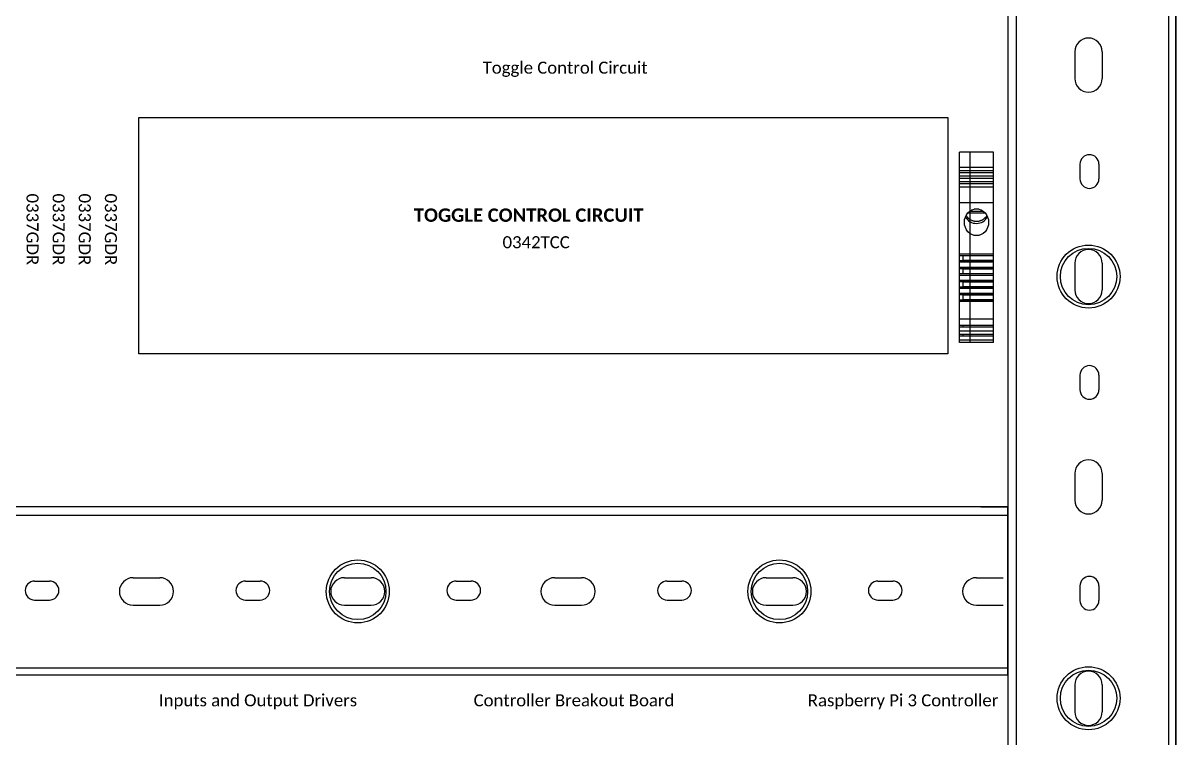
# Model space of a CAD drawing. Header units: inches. Extents: x 2 to 53, y 0 to 38.6.
# Drawn here: x 14.53 to 25.3, y 14.43 to 21.1 of the extents above; entities that cross this region are included whole.
import ezdxf

# ---------------------------------------------------------------- set-up
doc = ezdxf.new("R2010")
doc.units = ezdxf.units.IN
doc.header["$LTSCALE"] = 0.1
doc.header["$MEASUREMENT"] = 0
doc.layers.get('0').update_dxf_attribs({"plot": 0})
doc.layers.add('AC Wiring', color=7, linetype='Continuous')
doc.layers.add('Physical Devices', color=7, linetype='Continuous')
doc.layers.get('0').off()
doc.styles.add('Electrical1', font='Calibril.ttf')

# ---------------------------------------------------------------- blocks, each defined once
blk = doc.blocks.new('A$C704904594')
at = {"color": 7, "linetype": 'Continuous'}
blk.add_line((16.673, 27.795), (16.673, 0.945), dxfattribs=at)
blk = doc.blocks.new('A$C1620426543')
for p, q in [((0, 8), (0, 0)), ((0.19, 8), (0, 8)), ((2.23, 8), (0.19, 8)), ((2.64, 8), (2.23, 8)), ((3.05, 8), (2.64, 8)), ((3.57, 8), (3.05, 8)), ((3.57, 8), (3.57, 0)), ((4.37, 8), (3.57, 8)), ((4.37, 8), (4.37, 0)), ((4.88, 8), (4.37, 8)), ((4.88, 8), (4.88, 0)), ((5.68, 8), (4.88, 8)), ((5.68, 8), (5.68, 0)), ((6.19, 8), (5.68, 8)), ((6.19, 8), (6.19, 0)), ((6.99, 8), (6.19, 8)), ((6.99, 8), (6.99, 0)), ((7.5, 8), (6.99, 8)), ((7.5, 8), (7.5, 0)), ((8.3, 8), (7.5, 8)), ((8.3, 8), (8.3, 0)), ((11.97, 8), (8.3, 8)), ((11.97, 8), (11.97, 0)), ((24.19, 8), (11.97, 8)), ((13.97, 2.4), (13.97, 5.6)), ((14.39, 1.94), (14.39, 6.06)), ((15.61, 6.45), (15.61, 5.94)), ((24.19, 8), (24.19, 0)), ((24.54, 8), (24.19, 8)), ((24.54, 8), (24.54, 0)), ((24.59, 8), (24.54, 8)), ((24.59, 8), (24.59, 0.85)), ((25.69, 8), (24.59, 8)), ((25.69, 8), (25.69, 0.85)), ((25.75, 8), (25.69, 8)), ((25.75, 8), (25.75, 0)), ((26.09, 8), (25.75, 8)), ((26.09, 8), (26.09, 0)), ((27.29, 8), (26.09, 8)), ((27.29, 8), (27.29, 0)), ((27.64, 8), (27.29, 8)), ((27.64, 8), (27.64, 0)), ((27.69, 8), (27.64, 8)), ((27.69, 8), (27.69, 0.85)), ((28.79, 8), (27.69, 8)), ((28.79, 8), (28.79, 0.85)), ((28.85, 8), (28.79, 8)), ((28.85, 8), (28.85, 0)), ((29.19, 8), (28.85, 8)), ((29.19, 8), (29.19, 0)), ((30.39, 8), (29.19, 8)), ((30.39, 8), (30.39, 0)), ((30.74, 8), (30.39, 8)), ((30.74, 8), (30.74, 0)), ((30.79, 8), (30.74, 8)), ((30.79, 8), (30.79, 0.85)), ((31.89, 8), (30.79, 8)), ((31.89, 8), (31.89, 0.85)), ((31.95, 8), (31.89, 8)), ((31.95, 8), (31.95, 0.85)), ((32.29, 8), (31.95, 8)), ((32.29, 8), (32.29, 0)), ((33.49, 8), (32.29, 8)), ((33.49, 8), (33.49, 0)), ((33.84, 8), (33.49, 8)), ((33.84, 8), (33.84, 0.85)), ((33.89, 8), (33.84, 8)), ((33.89, 8), (33.89, 0.85)), ((34.99, 8), (33.89, 8)), ((34.99, 8), (34.99, 0.85)), ((35.05, 8), (34.99, 8)), ((35.05, 8), (35.05, 0.85)), ((35.39, 8), (35.05, 8)), ((35.39, 8), (35.39, 0)), ((39.6, 8), (35.39, 8)), ((39.6, 8), (39.6, 0)), ((41.05, 8), (39.6, 8)), ((41.05, 8), (41.05, 0)), ((41.44, 8), (41.05, 8)), ((41.44, 8), (41.44, 0.85)), ((42.4, 8), (41.44, 8)), ((42.4, 8), (42.4, 0)), ((43.24, 8), (42.4, 8)), ((43.24, 8), (43.24, 0)), ((43.63, 8), (43.24, 8)), ((43.63, 8), (43.63, 0.85)), ((44.59, 8), (43.63, 8)), ((44.59, 8), (44.59, 0)), ((45.1, 8), (44.59, 8)), ((45.1, 8), (45.1, 0)), ((13.48, 4.52), (13.48, 3.48)), ((0.19, 0), (0, 0)), ((2.23, 0), (0.19, 0)), ((2.64, 0), (2.23, 0)), ((3.05, 0), (2.64, 0)), ((3.57, 0), (3.05, 0)), ((4.37, 0), (3.57, 0)), ((4.88, 0), (4.37, 0)), ((5.68, 0), (4.88, 0)), ((6.19, 0), (5.68, 0)), ((6.99, 0), (6.19, 0)), ((7.5, 0), (6.99, 0)), ((8.3, 0), (7.5, 0)), ((11.97, 0), (8.3, 0)), ((24.19, 0), (11.97, 0)), ((15.61, 2.06), (15.61, 1.55)), ((24.54, 0), (24.19, 0)), ((24.54, 0.85), (24.54, 0)), ((24.54, 0.85), (24.54, 0.85)), ((25.75, 0.85), (24.54, 0.85)), ((24.54, 0), (24.54, 0)), ((25.75, 0), (24.54, 0)), ((26.09, 0), (25.75, 0)), ((27.29, 0), (26.09, 0)), ((27.64, 0), (27.29, 0)), ((27.64, 0.85), (27.64, 0)), ((27.64, 0.85), (27.64, 0.85)), ((28.85, 0.85), (27.64, 0.85)), ((27.64, 0), (27.64, 0)), ((28.85, 0), (27.64, 0)), ((29.19, 0), (28.85, 0)), ((30.39, 0), (29.19, 0)), ((30.39, 0.85), (30.39, 0)), ((30.39, 0.85), (30.39, 0)), ((30.39, 0.85), (30.39, 0.85)), ((30.41, 0.85), (30.39, 0.85)), ((30.39, 0), (30.39, 0)), ((30.39, 0), (30.39, 0)), ((30.41, 0), (30.39, 0)), ((30.74, 0), (30.41, 0)), ((31.95, 0.85), (30.74, 0.85)), ((31.95, 0), (30.74, 0)), ((31.95, 0.85), (31.95, 0)), ((32.29, 0), (31.95, 0)), ((33.49, 0), (32.29, 0)), ((33.84, 0), (33.49, 0)), ((33.84, 0.85), (33.84, 0)), ((35.05, 0.85), (33.84, 0.85)), ((35.05, 0), (33.84, 0)), ((35.05, 0.85), (35.05, 0)), ((35.39, 0), (35.05, 0)), ((39.6, 0), (35.39, 0)), ((41.05, 0), (39.6, 0)), ((41.44, 0.85), (41.05, 0.85)), ((41.44, 0), (41.05, 0)), ((41.44, 0.85), (41.44, 0)), ((42.4, 0), (41.44, 0)), ((43.24, 0), (42.4, 0)), ((43.63, 0.85), (43.24, 0.85)), ((43.63, 0), (43.24, 0)), ((43.63, 0.85), (43.63, 0)), ((44.59, 0), (43.63, 0)), ((45.1, 0), (44.59, 0))]:
    blk.add_line(p, q)
for centre, radius, start, end in [((13.96, 4.06), 2.9, 358.7746, 62.1736), ((13.98, 3.92), 2.88, 297.5307, 1.5211)]:
    blk.add_arc(centre, radius, start, end)
blk.add_ellipse((16.6, 4), major_axis=(-3.17, 0), ratio=0.906308)
blk.add_open_spline([(14.98, 1.56), (15.04, 1.59), (15.19, 1.68), (15.39, 1.84), (15.6, 2.04), (15.79, 2.27), (15.95, 2.51), (16.09, 2.78), (16.2, 3.06), (16.28, 3.35), (16.33, 3.65), (16.35, 3.95), (16.34, 4.25), (16.3, 4.55), (16.23, 4.85), (16.13, 5.13), (16, 5.4), (15.84, 5.66), (15.66, 5.89), (15.46, 6.1), (15.24, 6.28), (15.07, 6.4), (14.98, 6.45), (14.97, 6.45)], degree=3, knots=[0, 0, 0, 0, 0.03782, 0.087836, 0.137923, 0.188082, 0.238307, 0.288592, 0.338928, 0.389305, 0.439715, 0.490151, 0.540606, 0.591072, 0.641542, 0.692007, 0.742459, 0.792888, 0.843281, 0.893626, 0.943911, 0.994124, 1, 1, 1, 1])

msp = doc.modelspace()

# ---------------------------------------------------------------- linework, layer by layer
at = {"layer": 'Physical Devices', "ltscale": 0.1}
for p, q in [((23.81, 8.666), (23.81, 35.949)), ((25.232, 8.767), (25.232, 35.848)), ((24.354, 20.834), (24.354, 20.584)), ((24.61, 20.834), (24.61, 20.584)), ((23.374, 19.895), (23.374, 18.119)), ((24.401, 19.784), (24.401, 19.647)), ((24.578, 19.784), (24.578, 19.647)), ((24.354, 18.86), (24.354, 18.61)), ((24.61, 18.86), (24.61, 18.61)), ((24.401, 17.815), (24.401, 17.678)), ((24.578, 17.815), (24.578, 17.678)), ((24.354, 16.896), (24.354, 16.646)), ((24.61, 16.896), (24.61, 16.646)), ((23.476, 16.585), (23.728, 16.585)), ((23.728, 16.585), (23.476, 16.585)), ((9.191, 16.506), (23.728, 16.506)), ((23.728, 16.506), (23.728, 16.506)), ((23.728, 16.506), (23.728, 16.506)), ((14.639, 15.891), (14.777, 15.891)), ((15.558, 15.923), (15.808, 15.923)), ((16.608, 15.891), (16.746, 15.891)), ((17.532, 15.923), (17.782, 15.923)), ((18.577, 15.891), (18.715, 15.891)), ((19.496, 15.923), (19.746, 15.923)), ((20.546, 15.891), (20.684, 15.891)), ((21.47, 15.923), (21.72, 15.923)), ((22.515, 15.891), (22.653, 15.891)), ((23.434, 15.923), (23.684, 15.923)), ((24.401, 15.846), (24.401, 15.709)), ((24.578, 15.846), (24.578, 15.709)), ((14.639, 15.714), (14.777, 15.714)), ((15.558, 15.667), (15.808, 15.667)), ((16.608, 15.714), (16.746, 15.714)), ((17.532, 15.667), (17.782, 15.667)), ((18.577, 15.714), (18.715, 15.714)), ((19.496, 15.667), (19.746, 15.667)), ((20.546, 15.714), (20.684, 15.714)), ((21.47, 15.667), (21.72, 15.667)), ((22.515, 15.714), (22.653, 15.714)), ((23.434, 15.667), (23.684, 15.667)), ((9.191, 15.081), (23.728, 15.081)), ((23.728, 15.038), (23.728, 15.038)), ((23.728, 15.038), (23.728, 15.038)), ((24.354, 14.922), (24.354, 14.672)), ((24.61, 14.922), (24.61, 14.672))]:
    msp.add_line(p, q, dxfattribs=at)
for points in [[(25.174, 35.949), (23.728, 35.949), (23.728, 8.666), (25.174, 8.666)], [(25.298, 8.882), (25.298, 35.733)]]:
    msp.add_lwpolyline(points, dxfattribs=at)
for points in [[(15.613, 18.013), (15.613, 20.22), (23.169, 20.22), (23.169, 18.013)], [(9.191, 15.015), (23.728, 15.015), (23.728, 16.585), (9.191, 16.585)]]:
    msp.add_lwpolyline(points, close=True, dxfattribs=at)
for centre, radius in [((24.482, 18.735), 0.294), ((24.482, 18.735), 0.263), ((17.657, 15.795), 0.294), ((17.657, 15.795), 0.263), ((21.595, 15.795), 0.294), ((21.595, 15.795), 0.263), ((24.482, 14.797), 0.294), ((24.482, 14.797), 0.263)]:
    msp.add_circle(centre, radius, dxfattribs=at)
for centre, radius, start, end in [((24.482, 20.834), 0.128, 360, 180), ((24.482, 20.584), 0.128, 180, 0), ((24.49, 19.784), 0.0885, 0, 180), ((24.49, 19.647), 0.0885, 180, 0), ((24.482, 18.86), 0.128, 360, 180), ((24.482, 18.61), 0.128, 180, 0), ((24.49, 17.815), 0.0885, 0, 180), ((24.49, 17.678), 0.0885, 180, 0), ((24.482, 16.896), 0.128, 360, 180), ((24.482, 16.646), 0.128, 180, 0), ((14.639, 15.803), 0.0885, 90, 270), ((14.777, 15.803), 0.0885, 270, 90), ((15.558, 15.795), 0.128, 90, 270), ((15.808, 15.795), 0.128, 270, 90), ((16.608, 15.803), 0.0885, 90, 270), ((16.746, 15.803), 0.0885, 270, 90), ((17.532, 15.795), 0.128, 90, 270), ((17.782, 15.795), 0.128, 270, 90), ((18.577, 15.803), 0.0885, 90, 270), ((18.715, 15.803), 0.0885, 270, 90), ((19.496, 15.795), 0.128, 90, 270), ((19.746, 15.795), 0.128, 270, 90), ((20.546, 15.803), 0.0885, 90, 270), ((20.684, 15.803), 0.0885, 270, 90), ((21.47, 15.795), 0.128, 90, 270), ((21.72, 15.795), 0.128, 270, 90), ((22.515, 15.803), 0.0885, 90, 270), ((22.653, 15.803), 0.0885, 270, 90), ((23.434, 15.795), 0.128, 90, 270), ((24.49, 15.846), 0.0885, 0, 180), ((24.49, 15.709), 0.0885, 180, 0), ((24.482, 14.922), 0.128, 360, 180), ((24.482, 14.672), 0.128, 180, 0)]:
    msp.add_arc(centre, radius, start, end, dxfattribs=at)

# ---------------------------------------------------------------- block references
at = {"layer": 'AC Wiring', "ltscale": 0.1}
msp.add_blockref('A$C704904594', (8.625, 7.938), dxfattribs=at)
at = {"layer": 'Physical Devices', "ltscale": 0.1, "xscale": 0.03937, "yscale": 0.03937, "zscale": 0.03937, "rotation": 270}
msp.add_blockref('A$C1620426543', (23.278, 19.895), dxfattribs=at)

# ---------------------------------------------------------------- texts
at = {"layer": 'Physical Devices', "ltscale": 0.1, "style": 'Electrical1'}
for s, p in [('Toggle Control Circuit', (18.823, 20.629)), ('0342TCC', (19.009, 18.999)), ('Inputs and Output Drivers', (15.8, 14.722)), ('Controller Breakout Board', (18.739, 14.722)), ('Raspberry Pi 3 Controller', (21.86, 14.722))]:
    msp.add_text(s, height=0.1125, dxfattribs=at).set_placement(p)
for p in [(14.563, 19.51, 2.035), (14.807, 19.51, 2.035), (15.051, 19.51, 2.035), (15.295, 19.51, 2.035)]:
    msp.add_text('0337GDR', height=0.1125, rotation=270, dxfattribs=at).set_placement(p)
at = {"layer": 'Physical Devices', "ltscale": 0.1, "insert": (18.18, 19.371), "char_height": 0.125, "width": 2.57031, "attachment_point": 1, "style": 'Electrical1'}
msp.add_mtext('{\\fCalibri|b1|i0|c0|p34;TOGGLE CONTROL CIRCUIT}', dxfattribs=at)

doc.saveas('drawing.dxf')
